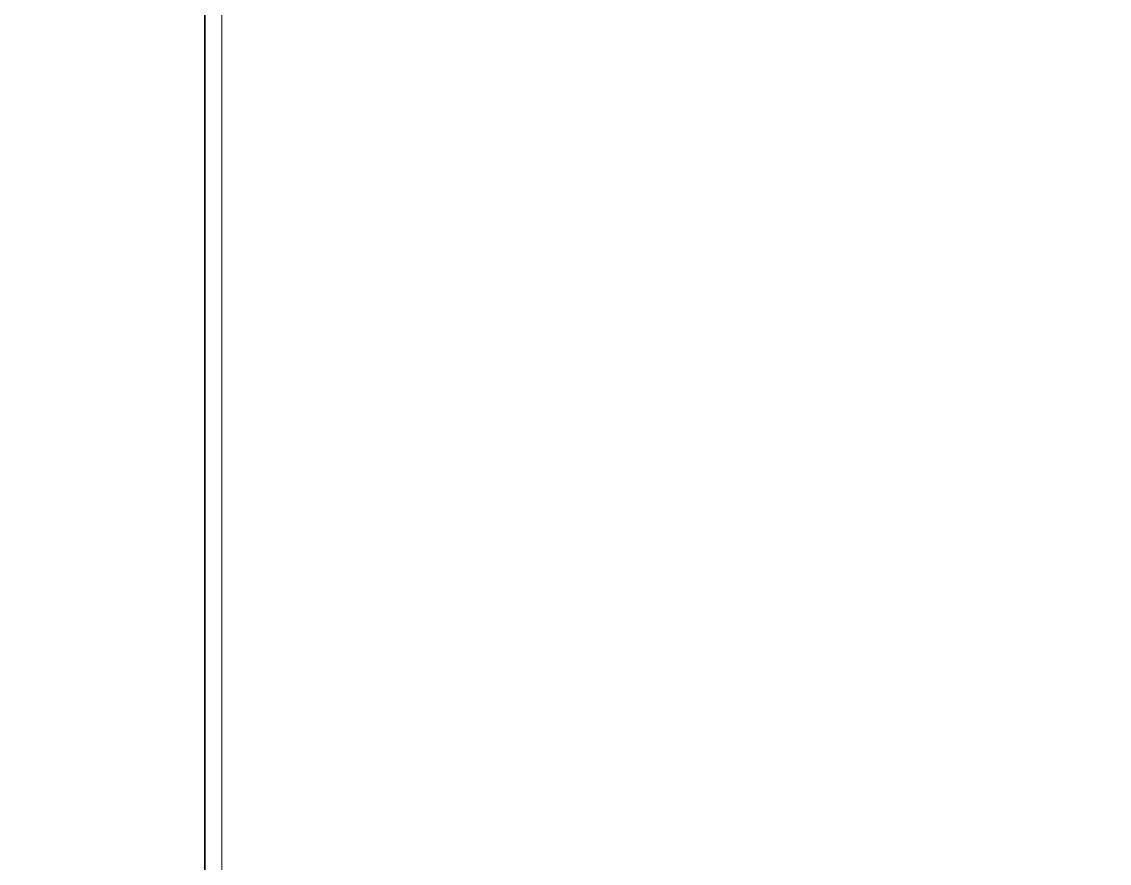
# Model space of a CAD drawing. Header units: millimetres. Extents: x -282761 to 137668, y -273845 to 94451.
# Drawn here: x -2111 to -1329, y -74648 to -74043 of the extents above; entities that cross this region are included whole.
import ezdxf

# ---------------------------------------------------------------- set-up
doc = ezdxf.new("R2010")
doc.units = ezdxf.units.MM
doc.layers.add('BLK_2 - 1ST__2ND_STOREY_PLAN-archi clean_11 SEPT 2024$0$1599_DB_A_BLK2_HQ_R21- LINKVIEW_BLK2_1ST STOREY Toilet JOH$0$S-_COLN----_E', color=8, linetype='Continuous', lineweight=9)
doc.layers.add('BLK_2 - 1ST__2ND_STOREY_PLAN-archi clean_11 SEPT 2024$0$_CATCHMENT_DRAIN', color=8, linetype='Continuous', lineweight=0)

# ---------------------------------------------------------------- blocks, each defined once
blk = doc.blocks.new('BLK_2 - 1ST__2ND_STOREY_PLAN-archi clean_11 SEPT 2024$0$TOIL')
at = {"layer": 'BLK_2 - 1ST__2ND_STOREY_PLAN-archi clean_11 SEPT 2024$0$1599_DB_A_BLK2_HQ_R21- LINKVIEW_BLK2_1ST STOREY Toilet JOH$0$S-_COLN----_E'}
blk.add_lwpolyline([(-301610.99, -99169.87), (-301610.99, -99181.87), (-303568.99, -99181.87), (-303568.99, -99169.87), (-301610.99, -99169.87)], dxfattribs=at)
blk = doc.blocks.new('BLK_2 - 1ST__2ND_STOREY_PLAN-archi clean_11 SEPT 2024')
at = {"layer": 'BLK_2 - 1ST__2ND_STOREY_PLAN-archi clean_11 SEPT 2024$0$1599_DB_A_BLK2_HQ_R21- LINKVIEW_BLK2_1ST STOREY Toilet JOH$0$S-_COLN----_E'}
for points in [[(-133286.37, -117877.37), (-133286.37, -115877.37), (-134186.37, -115877.37), (-134186.37, -117877.37)], [(-132386.37, -117877.37), (-132386.37, -115877.37), (-133286.37, -115877.37), (-133286.37, -117877.37)]]:
    blk.add_lwpolyline(points, close=True, dxfattribs=at)
at = {"rotation": 90}
blk.add_blockref('BLK_2 - 1ST__2ND_STOREY_PLAN-archi clean_11 SEPT 2024$0$TOIL', (-232455.75, 185691.62), dxfattribs=at)

msp = doc.modelspace()

# ---------------------------------------------------------------- block references
at = {"layer": 'BLK_2 - 1ST__2ND_STOREY_PLAN-archi clean_11 SEPT 2024$0$_CATCHMENT_DRAIN'}
msp.add_blockref('BLK_2 - 1ST__2ND_STOREY_PLAN-archi clean_11 SEPT 2024', (131307.08, 42727.71), dxfattribs=at)

doc.saveas('drawing.dxf')
